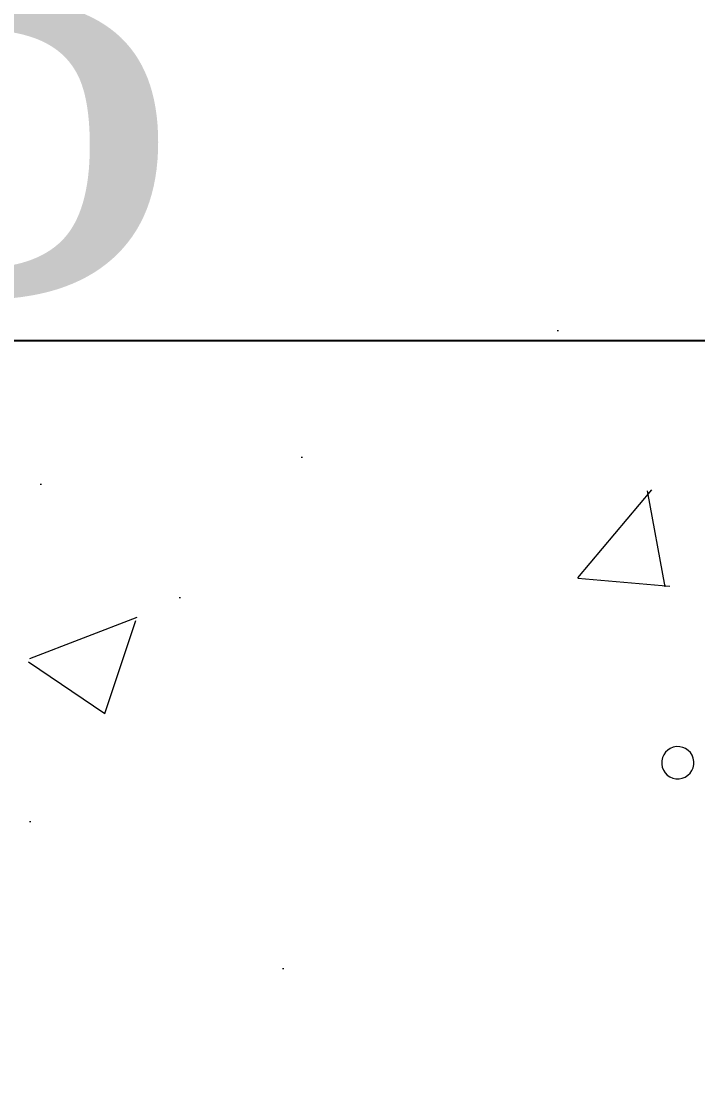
# Model space of a CAD drawing. Header units: metres. Extents: x 0 to 4415, y 1197 to 2590.
# Drawn here: x 1913.088 to 1913.424, y 1310.948 to 1311.478 of the extents above; entities that cross this region are included whole.
import ezdxf

# ---------------------------------------------------------------- set-up
doc = ezdxf.new("R2010")
doc.units = ezdxf.units.M
doc.linetypes.add('CONTINU', pattern=[0])
doc.layers.get('DEFPOINTS').update_dxf_attribs({"lineweight": 5})
doc.layers.add('00-cote', color=7, linetype='CONTINU', lineweight=20)
doc.layers.add('veg', color=7, linetype='Continuous', lineweight=9, true_color=0x61c200)
doc.styles.add('WALIDcotat', font='times.ttf')
doc.dimstyles.new('walid 100', dxfattribs={"dimscale": 0, "dimtxt": 0.25, "dimasz": 0.1, "dimexe": 1.25, "dimexo": 0.625, "dimgap": 0.02, "dimtad": 1, "dimdec": 0, "dimlfac": 100, "dimrnd": 5, "dimtxsty": 'WALIDcotat', "dimblk": 'COTE', "dimcen": 2.5, "dimse1": 1, "dimse2": 1, "dimclrd": 256, "dimclrt": 256, "dimadec": 0, "dimazin": 0, "dimtfac": 1, "dimtdec": 0, "dimtix": 1, "dimtmove": 2, "dimatfit": 3, "dimldrblk": 'COTE', "dimfxl": 1.25, "dimarcsym": 0})

# ---------------------------------------------------------------- blocks, each defined once
blk = doc.blocks.new('Plantes')
at = {"color": 10}
blk.add_ellipse((-0.7396, 1.0275), major_axis=(0.0232, 0.0232), ratio=1, start_param=2.267169, end_param=8.550354, dxfattribs=at)
blk = doc.blocks.new('COTE')
at = {"ltscale": 0.05}
h = blk.add_hatch(color=256, dxfattribs=at)
edge = h.paths.add_edge_path()
edge.add_arc((0, 0), 0.25, 0, 360)
for p, q in [((0, -1), (0, 1)), ((1, 0), (-1, 0))]:
    blk.add_line(p, q)
blk.add_circle((0, 0), 0.25)
blk = doc.blocks.new('*D318')
at = {"layer": '00-cote', "lineweight": -2, "ltscale": 0.1, "transparency": 16777216}
blk.add_line((1925.38409, 1310.89956), (1897.28173, 1310.89956), dxfattribs=at)
at = {"layer": 'DEFPOINTS', "color": 0, "ltscale": 0.1, "transparency": 16777216}
for p in [(1897.18173, 1312.39839), (1925.48409, 1312.39839), (1897.18173, 1310.89956)]:
    blk.add_point(p, dxfattribs=at)
at = {"layer": '00-cote', "lineweight": -2, "ltscale": 0.1, "transparency": 16777216, "xscale": 0.1, "yscale": 0.1, "zscale": 0.1}
for p, rotation in [((1897.18173, 1310.89956), 179.9999998187384), ((1925.48409, 1310.89956), 359.9999998187384)]:
    blk.add_blockref('COTE', p, dxfattribs=dict(at, rotation=rotation))
at = {"layer": '00-cote', "ltscale": 0.1, "transparency": 16777216, "insert": (1911.33291, 1311.04672), "char_height": 0.25, "attachment_point": 5, "rotation": 360, "style": 'WALIDcotat'}
blk.add_mtext('2830', dxfattribs=at)
blk = doc.blocks.new('*D322')
at = {"layer": '00-cote', "lineweight": -2, "ltscale": 0.1, "transparency": 16777216}
blk.add_line((1911.81234, 1311.31981), (1913.96234, 1311.31981), dxfattribs=at)
at = {"layer": 'DEFPOINTS', "color": 0, "ltscale": 0.1, "transparency": 16777216}
for p in [(1914.06234, 1314.33399), (1911.71234, 1314.23399), (1914.06234, 1311.31981)]:
    blk.add_point(p, dxfattribs=at)
at = {"layer": '00-cote', "lineweight": -2, "ltscale": 0.1, "transparency": 16777216, "xscale": 0.1, "yscale": 0.1, "zscale": 0.1, "rotation": 180}
blk.add_blockref('COTE', (1911.71234, 1311.31981), dxfattribs=at)
at = {"layer": '00-cote', "lineweight": -2, "ltscale": 0.1, "transparency": 16777216, "xscale": 0.1, "yscale": 0.1, "zscale": 0.1}
blk.add_blockref('COTE', (1914.06234, 1311.31981), dxfattribs=at)
at = {"layer": '00-cote', "ltscale": 0.1, "transparency": 16777216, "insert": (1912.88734, 1311.46697), "char_height": 0.25, "attachment_point": 5, "style": 'WALIDcotat'}
blk.add_mtext('235', dxfattribs=at)

msp = doc.modelspace()

# ---------------------------------------------------------------- hatches: boundary and pattern name
at = {"layer": 'veg'}
h = msp.add_hatch(dxfattribs=at)
h.set_pattern_fill('AR-CONC', color=256, scale=0.003, angle=-1e-14, style=0)
h.paths.add_polyline_path([(1913.86234, 1312.10545), (1904.36234, 1312.10545), (1904.36234, 1309.94057), (1905.47326, 1310.01054), (1905.50708, 1309.4559), (1907.36282, 1309.56841), (1907.32912, 1310.12127), (1908.52675, 1310.19669), (1908.56063, 1309.64103), (1910.82943, 1309.77858), (1910.79504, 1310.34265), (1911.99267, 1310.41808), (1912.02723, 1309.85119), (1913.86234, 1309.96245)])
h.paths.add_polyline_path([(1905.47326, 1310.01054), (1904.36234, 1309.94057), (1904.36234, 1309.3865), (1905.50708, 1309.4559)])
h.paths.add_polyline_path([(1908.52675, 1310.19669), (1907.32912, 1310.12127), (1907.36282, 1309.56841), (1908.56063, 1309.64103)], flags=17)
h.paths.add_polyline_path([(1911.99267, 1310.41808), (1910.79504, 1310.34265), (1910.82943, 1309.77858), (1912.02723, 1309.85119)], flags=17)
h = msp.add_hatch(dxfattribs=at)
h.set_pattern_fill('AR-CONC', color=256, scale=0.003, angle=-1e-14, style=0)
h.paths.add_polyline_path([(1913.76235, 1312.10545), (1904.36234, 1312.10545), (1904.36234, 1309.94057), (1905.47326, 1310.01054), (1905.50708, 1309.4559), (1907.36282, 1309.56841), (1907.32912, 1310.12127), (1908.52675, 1310.19669), (1908.56063, 1309.64103), (1910.82943, 1309.77858), (1910.79504, 1310.34265), (1911.99267, 1310.41808), (1912.02723, 1309.85119), (1913.76235, 1309.96245)])
h.paths.add_polyline_path([(1905.47326, 1310.01054), (1904.36234, 1309.94057), (1904.36234, 1309.3865), (1905.50708, 1309.4559)])
h.paths.add_polyline_path([(1908.52675, 1310.19669), (1907.32912, 1310.12127), (1907.36282, 1309.56841), (1908.56063, 1309.64103)], flags=17)
h.paths.add_polyline_path([(1911.99267, 1310.41808), (1910.79504, 1310.34265), (1910.82943, 1309.77858), (1912.02723, 1309.85119)], flags=17)

# ---------------------------------------------------------------- block references
at = {"layer": 'veg', "ltscale": 0.1, "xscale": -0.2441011966847084, "yscale": 0.2441011966847084, "zscale": 0.2441011966847084, "rotation": 179.5978025672188}
msp.add_blockref('Plantes', (1913.59594, 1311.35986), dxfattribs=at)

# ---------------------------------------------------------------- dimensions: what is measured, and where the dimension line sits
at = {"layer": '00-cote', "ltscale": 0.1}
dim = msp.add_linear_dim(base=(1914.06234, 1311.31981), p1=(1911.71234, 1314.23399), p2=(1914.06234, 1314.33399), angle=180, dimstyle='walid 100', override={"dimscale": 1, "dimfxl": 0}, dxfattribs=at)
dim.commit()
dim.dimension.update_dxf_attribs({"geometry": '*D322', "text_midpoint": (1912.88734, 1311.46697)})
dim = msp.add_aligned_dim(p1=(1925.48409, 1312.39839), p2=(1897.18173, 1312.39839), distance=1.49883, dimstyle='walid 100', override={"dimscale": 1, "dimfxl": 0}, dxfattribs=at)
dim.commit()
dim.dimension.update_dxf_attribs({"geometry": '*D318', "text_midpoint": (1911.33291, 1311.04672)})

doc.saveas('drawing.dxf')
